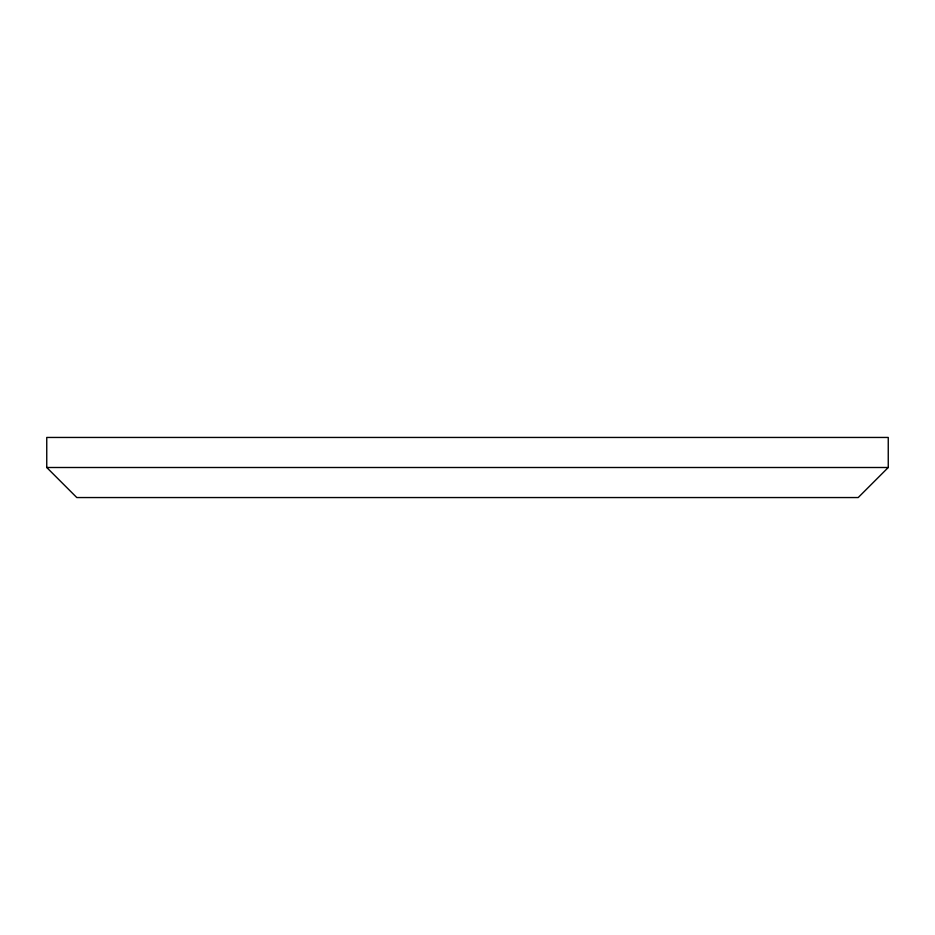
<?xml version="1.0" encoding="UTF-8"?>
<svg xmlns="http://www.w3.org/2000/svg" width="935" height="935" viewBox="0 0 935 935"><rect width="100%" height="100%" fill="white"/><g stroke="black" fill="none" stroke-linecap="round" stroke-linejoin="round"><path stroke-width="1.4" d="M888.25 467.5L858.201 497.549L76.799 497.549L46.75 467.5L46.75 437.451L888.25 437.451L888.25 467.5L46.75 467.5"/></g></svg>
